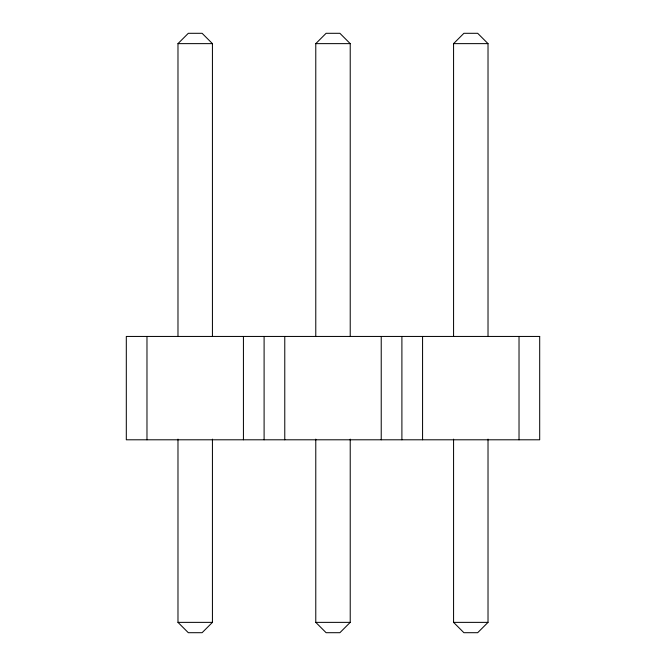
<?xml version="1.0" encoding="UTF-8"?>
<svg xmlns="http://www.w3.org/2000/svg" width="666" height="666" viewBox="0 0 666 666"><rect width="100%" height="100%" fill="white"/><g stroke="black" fill="none" stroke-linecap="round" stroke-linejoin="round"><path stroke-width="1" d="M177.98 336.447L177.98 43.631L188.32 33.3L202.098 33.3L212.429 43.631L212.429 336.447M315.776 336.447L315.776 43.631L326.107 33.3L339.893 33.3L350.224 43.631L350.224 336.447M453.571 336.447L453.571 43.631L463.902 33.3L477.68 33.3L488.02 43.631L488.02 336.447M212.429 439.127L212.429 622.369L202.098 632.7L188.32 632.7L177.98 622.369L177.98 439.127M350.224 439.127L350.224 622.369L339.893 632.7L326.107 632.7L315.776 622.369L315.776 439.127M488.02 439.127L488.02 622.369L477.68 632.7L463.902 632.7L453.571 622.369L453.571 439.127M177.98 43.631L212.429 43.631M315.776 43.631L350.224 43.631M453.571 43.631L488.02 43.631M177.98 622.369L212.429 622.369M315.776 622.369L350.224 622.369M453.571 622.369L488.02 622.369M519.022 336.447L519.022 439.793M422.569 336.447L422.569 439.793M401.898 336.447L401.898 439.793M381.227 336.447L381.227 439.793M284.773 336.447L284.773 439.793M264.102 336.447L264.102 439.793M243.431 336.447L243.431 439.793M146.978 336.447L146.978 439.793M539.693 336.447L126.307 336.447L126.307 439.793L539.693 439.793L539.693 336.447"/></g></svg>
